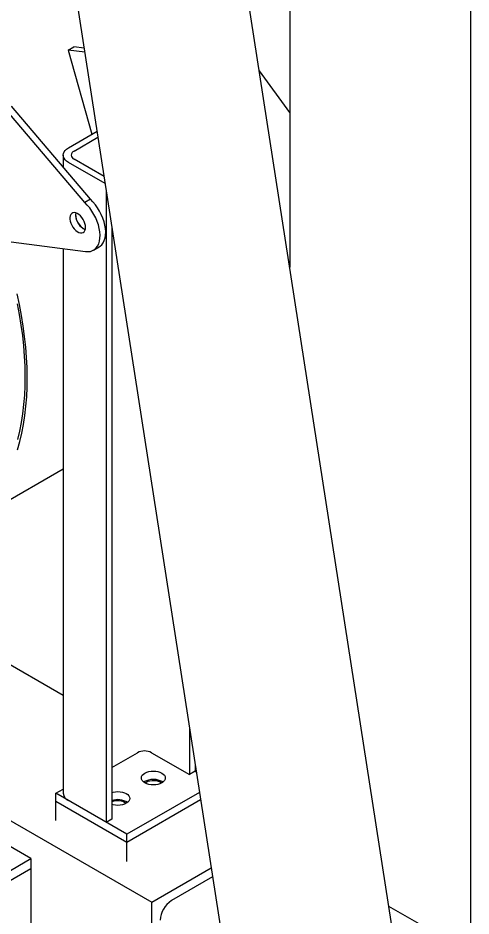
# Model space of a CAD drawing. Header units: millimetres. Extents: x 1293 to 41893, y 1011 to 26911.
# Drawn here: x 4068.7 to 4309.4, y 22962.8 to 23440 of the extents above; entities that cross this region are included whole.
import ezdxf

# ---------------------------------------------------------------- set-up
doc = ezdxf.new("R2010")
doc.units = ezdxf.units.MM
doc.header["$LTSCALE"] = 50
doc.layers.add('CAPA_1', color=7, linetype='Continuous')
doc.layers.add('STRUC', color=4, linetype='Continuous')
doc.dimstyles.new('SLDDIMSTYLE3', dxfattribs={"dimtxt": 0.18, "dimasz": 100, "dimexe": 0, "dimexo": 0.0625, "dimgap": 0, "dimtad": 0, "dimtih": 1, "dimtoh": 1, "dimdec": 0, "dimrnd": 1e-09, "dimzin": 0, "dimdsep": 46, "dimtxsty": 'Standard', "dimsah": 1, "dimcen": 0.09, "dimadec": 0, "dimazin": 0, "dimtfac": 100, "dimtdec": 0, "dimtofl": 0, "dimtmove": 0, "dimatfit": 3, "dimfxl": 1, "dimfrac": 2, "dimtolj": 1, "dimtzin": 0, "dimarcsym": 0})

msp = doc.modelspace()

# ---------------------------------------------------------------- linework, layer by layer
at = {"color": 7, "linetype": 'Continuous', "lineweight": 25}
for p, q in [((4267.3243992, 22957.6702292), (4093.2843873, 24081.0079028)), ((4003.5978787, 24071.0177585), (4177.4737083, 22948.7397955)), ((4213.0993136, 23669.8317959), (4213.0993136, 23307.6649275)), ((4309.1281858, 23614.395508), (4309.1281858, 22555.244253)), ((4095.2950713, 23422.8532669), (4098.28849, 23424.5813307)), ((4095.2950713, 23422.8532669), (4107.9248039, 23378.1942442)), ((4104.1850754, 23421.7797681), (4095.2950713, 23422.8532669)), ((4103.8551701, 23423.9091348), (4098.28849, 23424.5813307)), ((4107.1688695, 23343.7193412), (4065.227984, 23393.1502175)), ((4104.1754508, 23341.9912774), (4062.2345653, 23391.4221536)), ((4095.5051874, 23371.0245522), (4110.6904704, 23379.7908295)), ((4098.4986061, 23369.2964884), (4111.1819725, 23376.6184399)), ((4092.7153795, 23367.1364086), (4092.7153795, 23360.754)), ((4114.4086943, 23355.7916304), (4098.4986061, 23364.9763288)), ((4114.9967519, 23351.9960243), (4095.5051874, 23363.248265)), ((4115.640053, 23347.8438508), (4115.640053, 23012.4880373)), ((4107.1688695, 23343.7193412), (4104.1754508, 23341.9912774)), ((4118.6334717, 23328.5228914), (4118.6334717, 23014.2161011)), ((4065.0619561, 23321.0213307), (4104.6219546, 23315.915824)), ((4092.7153795, 23317.4524545), (4092.7153795, 23027.9997914)), ((4108.8244937, 23316.6203924), (4111.8179124, 23318.3484562)), ((4037.5021124, 23168.4811579), (4092.7153795, 23200.3550986)), ((4009.6553439, 23128.186985), (4092.7153795, 23080.2374471)), ((4159.7870864, 23062.8977327), (4159.7870864, 23037.9735771)), ((4118.6334717, 23041.7834817), (4132.168674, 23049.5971876)), ((4139.6522208, 23049.5971876), (4159.7870864, 23037.9735771)), ((4162.7805051, 23039.701641), (4159.7870864, 23037.9735771)), ((4162.7805051, 23043.5767733), (4162.7805051, 23039.701641)), ((4162.7805051, 23039.789711), (4163.424871, 23039.4177265)), ((4162.7805051, 23039.701641), (4163.4398561, 23039.3210057)), ((4088.7699953, 23027.9997914), (4092.7153795, 23030.2774132)), ((4126.482357, 23006.2289084), (4088.7699953, 23027.9997914)), ((4088.7699953, 23013.6102243), (4088.7699953, 23027.9997914)), ((4165.111838, 23028.5292331), (4126.482357, 23006.2289084)), ((4126.482357, 23001.9080466), (4088.7699953, 23023.6789296)), ((4165.7263154, 23024.5631015), (4126.482357, 23001.9080466)), ((4054.0431857, 23019.6153652), (4139.7775259, 22970.1219841)), ((4118.6334717, 23014.2161011), (4115.640053, 23012.4880373)), ((4126.482357, 22991.8393413), (4126.482357, 23006.2289084)), ((4075.5745872, 22993.2915915), (4053.8322738, 23005.8431619)), ((3856.8428895, 22867.0204703), (4075.5745872, 22993.2915915)), ((4075.5745872, 22993.2915915), (4075.5745872, 22946.6262841)), ((3856.8428895, 22861.8354361), (4075.5745872, 22988.1065574)), ((4139.7775259, 22970.1219841), (4171.3381622, 22988.3415517)), ((4172.075535, 22983.5821938), (4150.2544913, 22970.9851734)), ((4139.7775259, 22915.4517811), (4139.7775259, 22970.1219841)), ((4281.8717727, 22958.5781812), (4265.7409946, 22967.8902812))]:
    msp.add_line(p, q, dxfattribs=at)
at = {"color": 7, "linetype": 'Continuous', "lineweight": 25, "flags": 128}
for points in [[(4095.5051874, 23363.248265), (4094.5344926, 23363.9043741), (4093.7535424, 23364.6400667), (4093.1815662, 23365.4372275), (4092.8326481, 23366.2762278), (4092.7153795, 23367.1364086), (4092.8326481, 23367.9965894), (4093.1815662, 23368.8355897), (4093.7535424, 23369.6327505), (4094.5344926, 23370.368443), (4095.5051874, 23371.0245522)], [(4104.6219546, 23315.915824), (4105.9524025, 23315.8376358), (4107.1994855, 23315.9908899), (4108.3443531, 23316.3732697), (4109.3697, 23316.9789953), (4110.2600274, 23317.7989108), (4111.0018774, 23318.8206226), (4111.5840365, 23320.028687), (4111.9977049, 23321.4048432), (4112.2366299, 23322.9282898), (4112.2971999, 23324.575999), (4112.1784994, 23326.3230645), (4111.8823226, 23328.1430784), (4111.4131463, 23330.00853), (4110.7780626, 23331.8912219), (4109.9866711, 23333.7626959), (4109.0509341, 23335.5946635), (4107.9849959, 23337.3594334), (4106.8049689, 23339.03033), (4105.52869, 23340.5820967), (4104.1754508, 23341.9912774)], [(4111.8179124, 23318.3484562), (4112.3631187, 23318.7070591), (4113.2534461, 23319.5269746), (4113.9952961, 23320.5486864), (4114.5774552, 23321.7567508), (4114.9911236, 23323.132907), (4115.2300486, 23324.6563537), (4115.2906186, 23326.3040628), (4115.1719181, 23328.0511283), (4114.8757413, 23329.8711422), (4114.406565, 23331.7365939), (4113.7714813, 23333.6192857), (4112.9800898, 23335.4907597), (4112.0443528, 23337.3227273), (4110.9784146, 23339.0874973), (4109.7983877, 23340.7583939), (4108.5221087, 23342.3101605), (4107.1688695, 23343.7193412)], [(4104.6219783, 23328.7332983), (4104.5363168, 23329.7554968), (4104.2828394, 23330.8347491), (4103.8719233, 23331.9268703), (4103.3203916, 23332.987149), (4102.6508241, 23333.9721772), (4101.8906328, 23334.8416277), (4101.0709402, 23335.5599052), (4100.2253046, 23336.0976032), (4099.3883463, 23336.4327083), (4098.5943305, 23336.5515013), (4097.8757644, 23336.4491189), (4097.2620661, 23336.1297525), (4096.7783605, 23335.606477), (4096.4444505, 23334.9007154), (4096.2740066, 23334.0413617), (4096.2740066, 23333.0635979), (4096.4444505, 23332.0074538), (4096.7783605, 23330.916168), (4097.2620661, 23329.8344179), (4097.8757644, 23328.8064905), (4098.5943305, 23327.8744692), (4099.3883463, 23327.0765112), (4100.2253046, 23326.4452848), (4101.0709402, 23326.0066327), (4101.8906328, 23325.7785132), (4102.6508241, 23325.7702656), (4103.3203916, 23325.9822275), (4103.8719233, 23326.4057213), (4104.2828394, 23327.023409), (4104.5363168, 23327.8100024), (4104.6219783, 23328.7332983)], [(4099.3814949, 23336.4346079), (4099.2674253, 23335.7694255), (4099.2674253, 23334.7916617), (4099.4378692, 23333.7355176), (4099.7717792, 23332.6442318), (4100.2554848, 23331.5624817), (4100.8691831, 23330.5345543), (4101.5877492, 23329.602533), (4102.381765, 23328.804575), (4103.2187233, 23328.1733487), (4104.0643589, 23327.7346965), (4104.4864382, 23327.5916286)], [(4068.4770702, 23210.5525624), (4069.6972635, 23214.900801), (4070.7555445, 23219.3909584), (4071.6504785, 23224.0169468), (4072.380852, 23228.7724941), (4072.9456748, 23233.6511524), (4073.3441811, 23238.6463073), (4073.5758305, 23243.751186), (4073.640309, 23248.9588672), (4073.5375292, 23254.2622902), (4073.2676303, 23259.6542644), (4072.8309784, 23265.1274791), (4072.2281655, 23270.6745137), (4071.4600089, 23276.2878472), (4070.52755, 23281.9598689), (4069.4320532, 23287.6828885), (4068.1750038, 23293.4491465)], [(4068.2458605, 23288.0610016), (4069.3294362, 23282.3938501), (4070.2515435, 23276.7772638), (4071.0109323, 23271.218858), (4071.606573, 23265.726169), (4072.0376579, 23260.3066439), (4072.3036025, 23254.9676308), (4072.4040464, 23249.7163684), (4072.3388533, 23244.5599767), (4072.1081116, 23239.5054469), (4071.7121341, 23234.559632), (4071.1514578, 23229.7292378), (4070.4268428, 23225.0208135), (4069.5392716, 23220.4407431), (4068.4899476, 23215.9952362)], [(4136.1343645, 23038.7559683), (4137.0966216, 23039.2118547), (4138.1944528, 23039.5506088), (4139.3856691, 23039.7592126), (4140.6244926, 23039.8296495), (4141.8633161, 23039.7592126), (4143.0545324, 23039.5506088), (4144.1523636, 23039.2118547), (4145.1146207, 23038.7559683), (4145.9043246, 23038.2004691), (4146.4911276, 23037.5667046), (4146.8524791, 23036.8790301), (4146.9744926, 23036.1638725), (4146.8524791, 23035.4487149), (4146.4911276, 23034.7610404), (4145.9043246, 23034.1272759), (4145.1146207, 23033.5717767), (4144.1523636, 23033.1158903), (4143.0545324, 23032.7771362), (4141.8633161, 23032.5685324), (4140.6244926, 23032.4980955), (4139.3856691, 23032.5685324), (4138.1944528, 23032.7771362), (4137.0966216, 23033.1158903), (4136.1343645, 23033.5717767), (4135.3446606, 23034.1272759), (4134.7578576, 23034.7610404), (4134.3965061, 23035.4487149), (4134.2744926, 23036.1638725), (4134.3965061, 23036.8790301), (4134.7578576, 23037.5667046), (4135.3446606, 23038.2004691), (4136.1343645, 23038.7559683)], [(4135.494475, 23034.0034416), (4136.1343645, 23034.4351065), (4137.0966216, 23034.8909929), (4138.1944528, 23035.229747), (4139.3856691, 23035.4383508), (4140.6244926, 23035.5087877), (4141.8633161, 23035.4383508), (4143.0545324, 23035.229747), (4144.1523636, 23034.8909929), (4145.1146207, 23034.4351065), (4145.7545102, 23034.0034416)], [(4136.211404, 23033.5286894), (4136.8827192, 23034.0030905), (4137.7745705, 23034.4169423), (4138.7996809, 23034.71044), (4139.9101175, 23034.8698598), (4141.0539575, 23034.8877476), (4142.1777162, 23034.7632668), (4143.2288479, 23034.5022381), (4144.1582028, 23034.1168669), (4144.9223254, 23033.6251727), (4145.0375823, 23033.5286884)], [(4118.6334717, 23028.4663598), (4119.338272, 23028.6651673), (4120.5294882, 23028.8737711), (4121.7683118, 23028.944208), (4123.0071353, 23028.8737711), (4124.1983516, 23028.6651673), (4125.2961828, 23028.3264132), (4126.2584398, 23027.8705268), (4127.0481438, 23027.3150276), (4127.6349468, 23026.6812631), (4127.9962983, 23025.9935886), (4128.1183118, 23025.278431), (4127.9962983, 23024.5632734), (4127.6349468, 23023.8755989), (4127.0481438, 23023.2418344), (4126.2584398, 23022.6863353), (4125.2961828, 23022.2304489), (4124.1983516, 23021.8916947), (4123.0071353, 23021.6830909), (4121.7683118, 23021.612654), (4120.5294882, 23021.6830909), (4119.338272, 23021.8916947), (4118.6334717, 23022.0905022)]]:
    msp.add_lwpolyline(points, dxfattribs=at)
at = {"color": 7, "linetype": 'Continuous', "lineweight": 25}
for centre, radius, start, end in [((4099.3184283, 23367.1364086), 2.3104227, 110.783420799, 249.216579201), ((4108.8074435, 23336.0022748), 9.5713229, 182.887204484, 239.825484763), ((4135.9104474, 23042.3755915), 8.1334076, 62.609672237, 117.390327763), ((4097.4417507, 23028.4461029), 4.7473971, 185.394447806, 245.925693152), ((4121.7126319, 23015.1595999), 9.4988205, 56.911714728, 108.914835239), ((4121.7248437, 23016.3862259), 7.6818877, 54.54053922, 113.729769539), ((4157.2108818, 22960.0558951), 12.9553268, 122.476397892, 177.523601962)]:
    msp.add_arc(centre, radius, start, end, dxfattribs=at)
at = {"layer": 'STRUC', "linetype": 'Continuous', "lineweight": 25}
msp.add_line((4213.0993136, 23389.8301274), (4196.9498903, 23411.901048), dxfattribs=at)

# ---------------------------------------------------------------- leaders
at = {"layer": 'CAPA_1'}
msp.add_leader([(4613.3411658, 23172.3653482), (2944.09302, 20990.7642905)], dimstyle='SLDDIMSTYLE3', dxfattribs=at)

doc.saveas('drawing.dxf')
